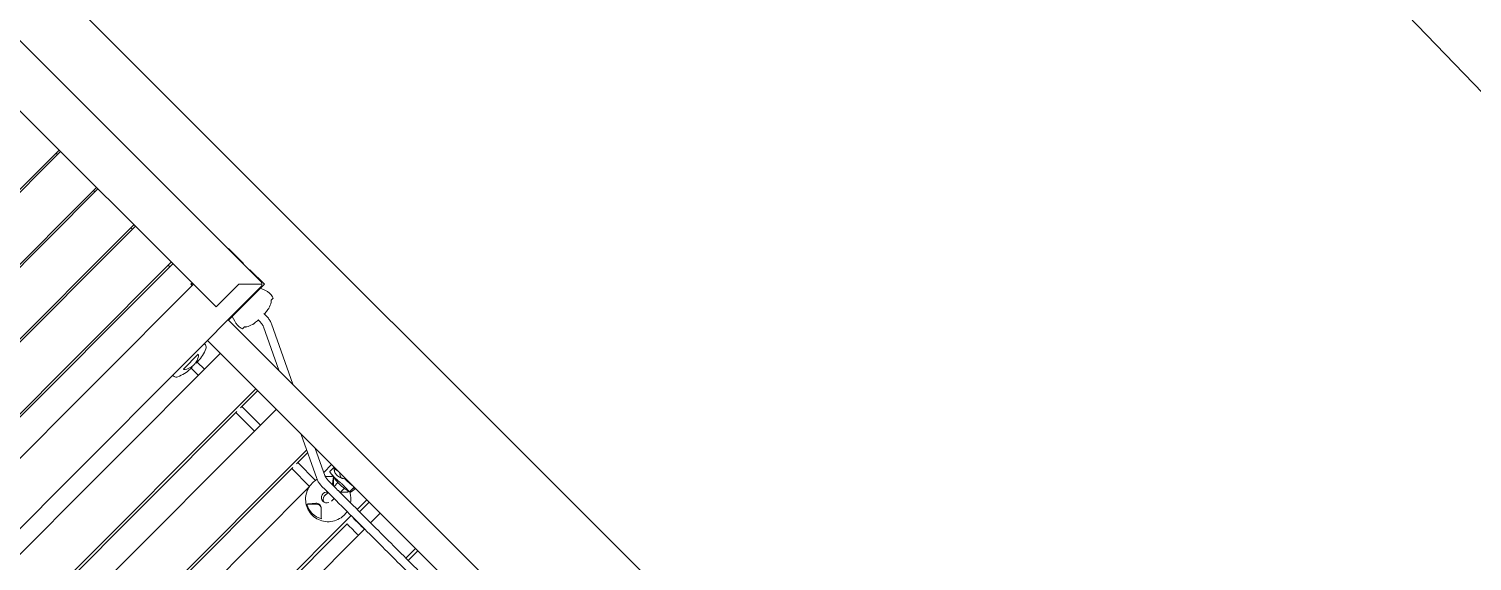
# Model space of a CAD drawing. Header units: metres. Extents: x 859577 to 860336, y 1645916 to 1646650.
# Drawn here: x 859955.568 to 859958.27, y 1646429.769 to 1646430.765 of the extents above; entities that cross this region are included whole.
import ezdxf

# ---------------------------------------------------------------- set-up
doc = ezdxf.new("R2010")
doc.units = ezdxf.units.M
doc.layers.add('A-ACCESORIOS', color=30, linetype='Continuous', lineweight=20)
doc.layers.add('PISO', color=31, linetype='Continuous', lineweight=15)

# ---------------------------------------------------------------- blocks, each defined once
blk = doc.blocks.new('vr10-13')
at = {"layer": 'A-ACCESORIOS', "linetype": 'Continuous', "lineweight": 0}
for p, q in [((-0.0409, 1.2006), (0.8361, 1.2006)), ((0.7501, 1.2006), (0.7501, 1.2016)), ((0.7501, 1.2016), (0.7866, 1.2016)), ((0.8086, 1.2016), (0.8451, 1.2016)), ((0.8417, 1.1983), (0.8111, 1.1676)), ((0.8417, 1.1983), (0.8111, 1.1676)), ((0.8441, 0.3156), (0.8441, 1.1926)), ((0.8451, 1.2016), (0.8451, 1.1651)), ((0.8451, 1.1916), (0.8546, 1.1949)), ((0.8751, 1.1894), (0.8751, 1.1945)), ((0.8111, 1.1076), (0.8111, 1.1676)), ((0.8111, 1.1676), (0.8111, 1.1076)), ((0.8451, 1.1541), (0.8451, 1.1651)), ((0.8841, 1.1614), (0.8841, 1.1642)), ((0.8903, 1.1621), (0.8841, 1.1621)), ((0.8451, 1.1431), (0.8451, 1.1541)), ((0.8451, 1.1431), (0.8451, 1.1066)), ((0.8841, 1.144), (0.8841, 1.1468)), ((0.8903, 1.1461), (0.8841, 1.1461)), ((0.9778, 1.1066), (0.9001, 1.1439)), ((1.0148, 1.1066), (0.907, 1.1583)), ((0.8451, 1.1166), (0.8546, 1.1134)), ((0.8751, 1.1137), (0.8751, 1.1188)), ((0.8111, 1.1076), (-0.0159, 1.1076)), ((0.3956, 1.1076), (0.3956, 0.4006)), ((0.3996, 1.0997), (0.3956, 1.0997)), ((0.3996, 1.1076), (0.3996, 0.4006)), ((0.4946, 1.1076), (0.4946, 0.4006)), ((0.4986, 1.0997), (0.4946, 1.0997)), ((0.4986, 1.1076), (0.4986, 0.4006)), ((0.5936, 1.1076), (0.5936, 0.4006)), ((0.5976, 1.0997), (0.5936, 1.0997)), ((0.5976, 1.1076), (0.5976, 0.4006)), ((0.6926, 1.1076), (0.6926, 0.4006)), ((0.6966, 1.0997), (0.6926, 1.0997)), ((0.6966, 0.4006), (0.6966, 1.1076)), ((0.7476, 1.1041), (0.7476, 1.1076)), ((0.7511, 1.1041), (0.7476, 1.1041)), ((0.7486, 1.1041), (0.7486, 1.1076)), ((0.7501, 1.1066), (0.7501, 1.1076)), ((0.7511, 1.1066), (0.7501, 1.1066)), ((0.7511, 1.1076), (0.8111, 1.1076)), ((0.7511, 1.1076), (0.7511, 0.4006)), ((0.8451, 1.1066), (0.8441, 1.1066)), ((3.1501, 1.1066), (0.8451, 1.1066)), ((3.1511, 1.0516), (0.8441, 1.0516)), ((0.8781, 1.0516), (0.8781, 0.4566)), ((0.972, 0.4566), (0.972, 1.0516)), ((0.9769, 1.0066), (0.9769, 1.0516)), ((1.0263, 1.0516), (1.0263, 0.4566)), ((1.1712, 1.0139), (1.0925, 1.0516)), ((1.1202, 0.4699), (1.1202, 1.0384)), ((1.1251, 1.0066), (1.1251, 1.036)), ((1.1781, 1.0284), (1.1295, 1.0516)), ((1.1725, 1.0516), (1.1725, 1.031)), ((1.1794, 1.0398), (1.1794, 1.0502)), ((1.1829, 1.0516), (1.1795, 1.0503)), ((1.1814, 1.0394), (1.1814, 1.0394)), ((1.1814, 1.0394), (1.1944, 1.0372)), ((1.1923, 1.0369), (1.2028, 1.0261)), ((1.2048, 1.039), (1.2048, 1.039)), ((1.2048, 1.0362), (1.2048, 1.0261)), ((1.2143, 1.0503), (1.2275, 1.0516)), ((1.2208, 1.037), (1.2208, 1.0261)), ((1.2234, 1.0374), (1.2222, 1.0372)), ((1.2324, 1.0516), (1.2324, 1.0464)), ((1.2324, 1.0396), (1.2324, 1.0464)), ((1.266, 1.0261), (1.266, 1.0516)), ((1.2717, 1.0261), (1.2717, 1.0516)), ((1.3015, 1.0516), (1.3015, 1.0261)), ((1.3949, 1.0261), (1.3949, 1.0516)), ((1.4006, 1.0261), (1.4006, 1.0516)), ((0.8501, 0.9819), (0.8501, 1.0213)), ((0.8573, 1.0096), (0.8573, 1.0096)), ((0.8591, 1.0069), (0.8591, 1.0117)), ((0.8781, 1.0096), (0.8591, 1.0096)), ((1.0263, 1.0096), (0.9769, 1.0096)), ((1.1722, 1.0096), (1.1251, 1.0096)), ((1.1725, 1.0133), (1.1725, 1.0109)), ((1.1878, 1.0261), (1.1976, 1.0261)), ((1.1878, 1.0101), (1.1976, 1.0101)), ((1.2048, 1.0101), (1.2048, 1)), ((1.2208, 1.0101), (1.2208, 1.0034)), ((1.266, 0.4981), (1.266, 1.0101)), ((1.2717, 1.0093), (1.2717, 1.0101)), ((1.3015, 1.0101), (1.3015, 0.4981)), ((0.8573, 0.9936), (0.8573, 0.9936)), ((0.8591, 0.9915), (0.8591, 0.9964)), ((0.8781, 0.9936), (0.8591, 0.9936)), ((0.9769, 0.5116), (0.9769, 0.9966)), ((1.0263, 0.9936), (0.9769, 0.9936)), ((1.1251, 0.5116), (1.1251, 0.9966)), ((1.1722, 0.9936), (1.1251, 0.9936)), ((1.1725, 0.9924), (1.1725, 0.5159)), ((1.1923, 0.9663), (1.205, 0.9793)), ((1.2717, 0.5143), (1.2717, 0.9939))]:
    blk.add_line(p, q, dxfattribs=at)
for centre, radius, start, end in [((0.7866, 1.1936), 0.008, 61.045, 90), ((0.8086, 1.1936), 0.008, 90, 118.955), ((0.8361, 1.1926), 0.008, 45, 90), ((0.8361, 1.1926), 0.008, 0, 45), ((0.865, 1.1646), 0.032, 76.8467, 109), ((0.8705, 1.188), 0.008, 54.7211, 76.8467), ((0.8371, 1.1651), 0.008, 331.045, 0), ((0.8141, 1.1621), 0.07, 1.7, 8.8417), ((0.8371, 1.1431), 0.008, 0, 28.955), ((0.8141, 1.1461), 0.07, 351.1583, 358.3), ((0.865, 1.1436), 0.032, 251, 283.1533), ((0.8705, 1.1202), 0.008, 283.1533, 305.2789), ((0.84, 1.0121), 0.032, 76.8467, 82.6716), ((0.8455, 1.0355), 0.008, 24.653, 76.8467), ((0.7891, 1.0096), 0.07, 1.7, 24.653), ((0.7891, 0.9936), 0.07, 335.347, 358.3), ((0.84, 0.9911), 0.032, 277.3284, 283.1533), ((0.8455, 0.9677), 0.008, 283.1533, 335.347)]:
    blk.add_arc(centre, radius, start, end, dxfattribs=at)
for centre, major_axis, ratio, start_param, end_param in [((1.2115, 1.0016), (0, 0.0404), 0.976412, 0.482113, 0.509592), ((1.2083, 1.127), (0, -0.0908), 0.976069, 6.125796, 6.440575), ((1.2083, 1.0651), (0, -0.0194), 0.976069, 5.481889, 5.982374), ((1.2115, 1.0016), (0, 0.0404), 0.976412, 0.420627, 0.42065), ((1.2115, 1.0016), (0, 0.0404), 0.976412, 5.773593, 5.851671), ((1.2096, 1.0016), (0, -0.0101), 0.976412, 3.712179, 7.496666), ((1.2128, 1), (0.008, 0), 0.995101, 3.141593, 3.146614), ((1.2128, 1), (0.008, 0), 0.995101, 3.146614, 4.68891), ((1.2115, 0.9726), (0, 0.0095), 0.976412, 5.959479, 7.068583), ((1.2115, 1.0016), (0, 0.0404), 0.976412, 2.632, 3.651185)]:
    blk.add_ellipse(centre, major_axis=major_axis, ratio=ratio, start_param=start_param, end_param=end_param, dxfattribs=at)
for points, knots in [([(0.8777, 1.1869), (0.8775, 1.1874), (0.8771, 1.1879), (0.8764, 1.1885), (0.8762, 1.1887), (0.8757, 1.1891), (0.8754, 1.1892), (0.8751, 1.1894)], [0.000000486, 0.000000486, 0.000000486, 0.000000486, 0.002114988, 0.002114988, 0.003172238, 0.003172238, 0.004229489, 0.004229489, 0.004229489, 0.004229489]), ([(0.8766, 1.1883), (0.8769, 1.1881), (0.8771, 1.1879), (0.8774, 1.1874), (0.8776, 1.1872), (0.8777, 1.1869)], [0.002130517, 0.002130517, 0.002130517, 0.002130517, 0.003171033, 0.003171033, 0.004227963, 0.004227963, 0.004227963, 0.004227963]), ([(0.8833, 1.1729), (0.8833, 1.1729), (0.8833, 1.1729), (0.8833, 1.173), (0.8833, 1.173), (0.8832, 1.1732), (0.8832, 1.1734), (0.883, 1.174), (0.8829, 1.1743), (0.8828, 1.175), (0.8826, 1.1755), (0.8825, 1.1759)], [0.008164918, 0.008164918, 0.008164918, 0.008164918, 0.009167239, 0.009167239, 0.01016956, 0.01016956, 0.012174201, 0.012174201, 0.014178842, 0.014178842, 0.016183483, 0.016183483, 0.016183483, 0.016183483]), ([(0.8833, 1.1731), (0.8833, 1.173), (0.8833, 1.173), (0.8833, 1.1729), (0.8833, 1.1729), (0.8833, 1.1729)], [0.006408174, 0.006408174, 0.006408174, 0.006408174, 0.00716222, 0.00716222, 0.008164918, 0.008164918, 0.008164918, 0.008164918]), ([(0.907, 1.1583), (0.906, 1.1588), (0.9049, 1.1593), (0.9028, 1.1601), (0.9017, 1.1604), (0.8995, 1.161), (0.8983, 1.1613), (0.8961, 1.1617), (0.8949, 1.1619), (0.8926, 1.1621), (0.8915, 1.1621), (0.8903, 1.1621)], [5.845694, 5.845694, 5.845694, 5.845694, 5.9331923, 5.9331923, 6.0206905, 6.0206905, 6.1081888, 6.1081888, 6.195687, 6.195687, 6.2831853, 6.2831853, 6.2831853, 6.2831853]), ([(0.8833, 1.1353), (0.8833, 1.1353), (0.8833, 1.1353), (0.8833, 1.1353), (0.8833, 1.1352), (0.8832, 1.135), (0.8832, 1.1348), (0.883, 1.1343), (0.8829, 1.134), (0.8828, 1.1332), (0.8826, 1.1328), (0.8825, 1.1323)], [0.008164918, 0.008164918, 0.008164918, 0.008164918, 0.009167239, 0.009167239, 0.01016956, 0.01016956, 0.012174201, 0.012174201, 0.014178842, 0.014178842, 0.016183483, 0.016183483, 0.016183483, 0.016183483]), ([(0.8833, 1.1352), (0.8833, 1.1352), (0.8833, 1.1353), (0.8833, 1.1353), (0.8833, 1.1353), (0.8833, 1.1353)], [0.006408174, 0.006408174, 0.006408174, 0.006408174, 0.00716222, 0.00716222, 0.008164918, 0.008164918, 0.008164918, 0.008164918]), ([(0.9001, 1.1439), (0.8995, 1.1442), (0.8989, 1.1445), (0.8976, 1.1449), (0.897, 1.1451), (0.8957, 1.1455), (0.895, 1.1456), (0.8937, 1.1459), (0.893, 1.146), (0.8917, 1.1461), (0.891, 1.1461), (0.8903, 1.1461)], [5.845694, 5.845694, 5.845694, 5.845694, 5.9331923, 5.9331923, 6.0206905, 6.0206905, 6.1081888, 6.1081888, 6.195687, 6.195687, 6.2831853, 6.2831853, 6.2831853, 6.2831853]), ([(0.8777, 1.1213), (0.8775, 1.1208), (0.8771, 1.1204), (0.8764, 1.1198), (0.8762, 1.1196), (0.8757, 1.1192), (0.8754, 1.119), (0.8751, 1.1188)], [0.000000486, 0.000000486, 0.000000486, 0.000000486, 0.002114988, 0.002114988, 0.003172238, 0.003172238, 0.004229489, 0.004229489, 0.004229489, 0.004229489]), ([(0.8766, 1.12), (0.8769, 1.1202), (0.8771, 1.1204), (0.8774, 1.1208), (0.8776, 1.1211), (0.8777, 1.1213)], [0.002130517, 0.002130517, 0.002130517, 0.002130517, 0.003171033, 0.003171033, 0.004227963, 0.004227963, 0.004227963, 0.004227963]), ([(1.1878, 1.0261), (1.1872, 1.0261), (1.1865, 1.0262), (1.1852, 1.0263), (1.1845, 1.0264), (1.1832, 1.0266), (1.1825, 1.0268), (1.1812, 1.0271), (1.1806, 1.0273), (1.1793, 1.0278), (1.1787, 1.0281), (1.1781, 1.0284)], [3.1415927, 3.1415927, 3.1415927, 3.1415927, 3.2290909, 3.2290909, 3.3165892, 3.3165892, 3.4040874, 3.4040874, 3.4915857, 3.4915857, 3.5790839, 3.5790839, 3.5790839, 3.5790839]), ([(1.1935, 1.0385), (1.1925, 1.0385), (1.1914, 1.0385), (1.1899, 1.0386), (1.1894, 1.0386), (1.1885, 1.0386), (1.188, 1.0387), (1.1867, 1.0387), (1.1858, 1.0388), (1.1846, 1.0389), (1.1843, 1.039), (1.1836, 1.0391), (1.1832, 1.0391), (1.1823, 1.0392), (1.1817, 1.0393), (1.1808, 1.0395), (1.1804, 1.0395), (1.1799, 1.0396), (1.1798, 1.0397), (1.1796, 1.0397), (1.1795, 1.0397), (1.1794, 1.0397), (1.1794, 1.0398), (1.1794, 1.0398)], [0.02582839, 0.02582839, 0.02582839, 0.02582839, 0.0290553, 0.0290553, 0.03066876, 0.03066876, 0.03228222, 0.03228222, 0.03550913, 0.03550913, 0.03712259, 0.03712259, 0.03873604, 0.03873604, 0.04196296, 0.04196296, 0.04518987, 0.04518987, 0.04680333, 0.04680333, 0.04841679, 0.04841679, 0.05007192, 0.05007192, 0.05007192, 0.05007192]), ([(1.1802, 1.0275), (1.1808, 1.0283), (1.1814, 1.0291), (1.1848, 1.0329), (1.1879, 1.0356), (1.1914, 1.0377)], [5.3746255, 5.3746255, 5.3746255, 5.3746255, 5.4467674, 5.4467674, 5.735119, 5.735119, 5.735119, 5.735119]), ([(1.1935, 1.0445), (1.1932, 1.0445), (1.1928, 1.0445), (1.1921, 1.0446), (1.1918, 1.0446), (1.1908, 1.0447), (1.1902, 1.0448), (1.1893, 1.045), (1.189, 1.0451), (1.1884, 1.0453), (1.1881, 1.0454), (1.1872, 1.0457), (1.1867, 1.0459), (1.1857, 1.0464), (1.1852, 1.0467), (1.1843, 1.0473), (1.1838, 1.0476), (1.1831, 1.0482), (1.1827, 1.0486), (1.182, 1.0493), (1.1817, 1.0496), (1.1815, 1.05)], [0.0173685, 0.0173685, 0.0173685, 0.0173685, 0.01841269, 0.01841269, 0.01945689, 0.01945689, 0.02154529, 0.02154529, 0.02258948, 0.02258948, 0.02363368, 0.02363368, 0.02572208, 0.02572208, 0.02781047, 0.02781047, 0.02989887, 0.02989887, 0.03198726, 0.03198726, 0.03407566, 0.03407566, 0.03407566, 0.03407566]), ([(1.1938, 1.0344), (1.1934, 1.0349), (1.1931, 1.0354), (1.1927, 1.036), (1.1926, 1.0362), (1.1924, 1.0366), (1.1924, 1.0367), (1.1923, 1.0369)], [0.000000486, 0.000000486, 0.000000486, 0.000000486, 0.002114988, 0.002114988, 0.003172238, 0.003172238, 0.004229489, 0.004229489, 0.004229489, 0.004229489]), ([(1.2083, 1.05), (1.2074, 1.0492), (1.2064, 1.0485), (1.2047, 1.0476), (1.2041, 1.0473), (1.2029, 1.0467), (1.2023, 1.0464), (1.201, 1.0459), (1.2004, 1.0457), (1.199, 1.0453), (1.1983, 1.0451), (1.1963, 1.0447), (1.1949, 1.0445), (1.1935, 1.0445)], [0.0006161, 0.0006161, 0.0006161, 0.0006161, 0.0048042, 0.0048042, 0.00689825, 0.00689825, 0.0089923, 0.0089923, 0.01108635, 0.01108635, 0.0131804, 0.0131804, 0.0173685, 0.0173685, 0.0173685, 0.0173685]), ([(1.2143, 1.0398), (1.214, 1.0398), (1.2135, 1.0398), (1.2127, 1.0397), (1.2124, 1.0397), (1.2118, 1.0397), (1.2114, 1.0396), (1.2104, 1.0395), (1.2096, 1.0395), (1.2083, 1.0394), (1.2079, 1.0393), (1.207, 1.0392), (1.2065, 1.0392), (1.2051, 1.0391), (1.2041, 1.039), (1.2026, 1.0389), (1.2021, 1.0388), (1.201, 1.0387), (1.2005, 1.0387), (1.1989, 1.0386), (1.1978, 1.0386), (1.1962, 1.0385), (1.1956, 1.0385), (1.1946, 1.0385), (1.194, 1.0385), (1.1935, 1.0385)], [0.0000002, 0.0000002, 0.0000002, 0.0000002, 0.00322872, 0.00322872, 0.00484298, 0.00484298, 0.00645725, 0.00645725, 0.00968577, 0.00968577, 0.01130003, 0.01130003, 0.01291429, 0.01291429, 0.01614282, 0.01614282, 0.01775708, 0.01775708, 0.01937134, 0.01937134, 0.02259987, 0.02259987, 0.02421413, 0.02421413, 0.02582839, 0.02582839, 0.02582839, 0.02582839]), ([(1.228, 1.0383), (1.2284, 1.0384), (1.2288, 1.0385), (1.2295, 1.0387), (1.2299, 1.0388), (1.2306, 1.0389), (1.2309, 1.039), (1.2317, 1.0392), (1.232, 1.0393), (1.2327, 1.0395), (1.2331, 1.0396), (1.2335, 1.0397)], [3.35289368, 3.35289368, 3.35289368, 3.35289368, 3.36547478, 3.36547478, 3.37805587, 3.37805587, 3.39063697, 3.39063697, 3.40321806, 3.40321806, 3.41573152, 3.41573152, 3.41573152, 3.41573152]), ([(1.2308, 1.0369), (1.2304, 1.0366), (1.23, 1.0362), (1.2293, 1.0356), (1.2291, 1.0354), (1.2286, 1.0349), (1.2284, 1.0347), (1.2281, 1.0344)], [0.000000242, 0.000000242, 0.000000242, 0.000000242, 0.002114103, 0.002114103, 0.003171033, 0.003171033, 0.004227963, 0.004227963, 0.004227963, 0.004227963]), ([(1.2329, 1.0395), (1.2349, 1.0385), (1.2369, 1.0372), (1.2424, 1.0331), (1.2456, 1.0299), (1.2482, 1.0262), (1.2482, 1.0262), (1.2483, 1.0261)], [0.4624232, 0.4624232, 0.4624232, 0.4624232, 0.6271473, 0.6271473, 0.9450156, 0.9450156, 0.9481474, 0.9481474, 0.9481474, 0.9481474]), ([(1.2334, 1.0397), (1.2336, 1.0397), (1.2338, 1.0399), (1.234, 1.0404), (1.2341, 1.0404), (1.2341, 1.0407), (1.2342, 1.0408), (1.2343, 1.0411), (1.2344, 1.0414), (1.2345, 1.0419), (1.2345, 1.0421), (1.2346, 1.0424), (1.2346, 1.0426), (1.2347, 1.0431), (1.2348, 1.0435), (1.2349, 1.0444), (1.2349, 1.0448), (1.235, 1.0458), (1.2351, 1.0462), (1.2351, 1.0467)], [0, 0, 0, 0, 0.00305771, 0.00305771, 0.00382214, 0.00382214, 0.00458657, 0.00458657, 0.00611543, 0.00611543, 0.00687986, 0.00687986, 0.00764428, 0.00764428, 0.00917314, 0.00917314, 0.010702, 0.010702, 0.01223085, 0.01223085, 0.01223085, 0.01223085]), ([(1.2351, 1.0467), (1.2351, 1.0473), (1.2352, 1.0479), (1.2354, 1.0491), (1.2356, 1.0497), (1.2358, 1.0502)], [0, 0, 0, 0, 0.001800625, 0.001800625, 0.00360125, 0.00360125, 0.00360125, 0.00360125]), ([(0.8501, 1.0213), (0.8507, 1.0211), (0.8512, 1.0208), (0.8519, 1.0202), (0.8521, 1.02), (0.8524, 1.0196), (0.8526, 1.0194), (0.8527, 1.0192)], [0.000000242, 0.000000242, 0.000000242, 0.000000242, 0.002114103, 0.002114103, 0.003171033, 0.003171033, 0.004227963, 0.004227963, 0.004227963, 0.004227963]), ([(0.8575, 1.0088), (0.8576, 1.0083), (0.8578, 1.0078), (0.8579, 1.007), (0.8579, 1.0067), (0.858, 1.0061), (0.8581, 1.0058), (0.8582, 1.0049), (0.8582, 1.0043), (0.8583, 1.0033), (0.8583, 1.003), (0.8583, 1.0023), (0.8583, 1.002), (0.8583, 1.0016)], [0.000143327, 0.000143327, 0.000143327, 0.000143327, 0.002148725, 0.002148725, 0.003151424, 0.003151424, 0.004154123, 0.004154123, 0.006159521, 0.006159521, 0.00716222, 0.00716222, 0.008164918, 0.008164918, 0.008164918, 0.008164918]), ([(0.8583, 1.0016), (0.8583, 1.0013), (0.8583, 1.001), (0.8583, 1.0003), (0.8583, 1), (0.8582, 0.999), (0.8582, 0.9983), (0.858, 0.9971), (0.8579, 0.9965), (0.8578, 0.9954), (0.8576, 0.9949), (0.8575, 0.9944)], [0.008164918, 0.008164918, 0.008164918, 0.008164918, 0.009167239, 0.009167239, 0.01016956, 0.01016956, 0.012174201, 0.012174201, 0.014178842, 0.014178842, 0.016183483, 0.016183483, 0.016183483, 0.016183483]), ([(1.1878, 1.0101), (1.1867, 1.0101), (1.1855, 1.0102), (1.1832, 1.0104), (1.1821, 1.0105), (1.1798, 1.0109), (1.1787, 1.0112), (1.1765, 1.0118), (1.1754, 1.0122), (1.1733, 1.013), (1.1722, 1.0134), (1.1712, 1.0139)], [3.1415927, 3.1415927, 3.1415927, 3.1415927, 3.2290909, 3.2290909, 3.3165892, 3.3165892, 3.4040874, 3.4040874, 3.4915857, 3.4915857, 3.5790839, 3.5790839, 3.5790839, 3.5790839]), ([(1.2551, 1.0101), (1.2558, 1.007), (1.256, 1.0038), (1.2559, 0.9961), (1.255, 0.9916), (1.252, 0.983), (1.2498, 0.9789), (1.2442, 0.9718), (1.2408, 0.9686), (1.2332, 0.9636), (1.229, 0.9617), (1.2203, 0.9594), (1.2158, 0.9589), (1.2068, 0.9594), (1.2023, 0.9604), (1.194, 0.9637), (1.1901, 0.9661), (1.1832, 0.9718), (1.1803, 0.9753), (1.1755, 0.9829), (1.1737, 0.9871), (1.1716, 0.9959), (1.1712, 1.0005), (1.1718, 1.0078), (1.1723, 1.0105), (1.173, 1.0131)], [1.365969, 1.365969, 1.365969, 1.365969, 1.593327, 1.593327, 1.920543, 1.920543, 2.246105, 2.246105, 2.567774, 2.567774, 2.884926, 2.884926, 3.198748, 3.198748, 3.511681, 3.511681, 3.826465, 3.826465, 4.145136, 4.145136, 4.468262, 4.468262, 4.79466, 4.79466, 4.990117, 4.990117, 4.990117, 4.990117]), ([(1.1976, 1.0261), (1.2008, 1.0261), (1.2041, 1.0261), (1.208, 1.0261), (1.2087, 1.0261), (1.2093, 1.0261)], [0, 0, 0, 0, 10.000009, 10.000009, 12.021424, 12.021424, 12.021424, 12.021424]), ([(1.9976, 1.0101), (1.9943, 1.0101), (1.9909, 1.0101), (1.9776, 1.0101), (1.9676, 1.0101), (1.9395, 1.0101), (1.9213, 1.0101), (1.8851, 1.0101), (1.867, 1.0101), (1.8307, 1.0101), (1.8126, 1.0101), (1.7763, 1.0101), (1.7582, 1.0101), (1.722, 1.0101), (1.7039, 1.0101), (1.6677, 1.0101), (1.6496, 1.0101), (1.6135, 1.0101), (1.5955, 1.0101), (1.5594, 1.0101), (1.5414, 1.0101), (1.5054, 1.0101), (1.4875, 1.0101), (1.4516, 1.0101), (1.4337, 1.0101), (1.3978, 1.0101), (1.38, 1.0101), (1.3442, 1.0101), (1.3264, 1.0101), (1.2908, 1.0101), (1.273, 1.0101), (1.236, 1.0101), (1.2168, 1.0101), (1.1976, 1.0101)], [0, 0, 0, 0, 10.000009, 10.000009, 40.000256, 40.000256, 94.383261, 94.383261, 148.796771, 148.796771, 203.241067, 203.241067, 257.705026, 257.705026, 312.17747, 312.17747, 366.647205, 366.647205, 421.103056, 421.103056, 475.533902, 475.533902, 529.935108, 529.935108, 584.348871, 584.348871, 638.779107, 638.779107, 693.219158, 693.219158, 747.662312, 747.662312, 806.613941, 806.613941, 806.613941, 806.613941]), ([(1.2093, 1.0261), (1.2094, 1.0261), (1.2095, 1.0261), (1.2098, 1.026), (1.2101, 1.026), (1.2108, 1.0258), (1.2112, 1.0258), (1.2118, 1.0257), (1.2121, 1.0257), (1.2124, 1.0257), (1.2125, 1.0257), (1.2125, 1.0257), (1.2126, 1.0257), (1.2126, 1.0257), (1.2126, 1.0257), (1.2126, 1.0257), (1.2126, 1.0257), (1.2127, 1.0257), (1.2127, 1.0257), (1.2128, 1.0257), (1.2128, 1.0257), (1.2129, 1.0257), (1.2131, 1.0257), (1.2134, 1.0257), (1.2138, 1.0257), (1.2141, 1.0258), (1.2146, 1.0258), (1.2148, 1.0259), (1.2153, 1.026), (1.2155, 1.026), (1.2158, 1.0261), (1.2159, 1.0261), (1.216, 1.0261), (1.216, 1.0261), (1.216, 1.0261)], [17.457029, 17.457029, 17.457029, 17.457029, 18.398397, 18.398397, 20.021612, 20.021612, 21.418323, 21.418323, 22.26231, 22.26231, 22.428022, 22.428022, 22.529131, 22.529131, 22.545594, 22.545594, 22.545594, 22.623305, 22.623305, 22.713281, 22.713281, 22.869843, 22.869843, 23.506529, 23.506529, 24.31224, 24.31224, 25.132826, 25.132826, 25.964931, 25.964931, 26.883229, 26.883229, 27.057134, 27.057134, 27.057134, 27.057134]), ([(1.216, 1.0261), (1.2193, 1.0261), (1.2225, 1.0261), (1.2356, 1.0261), (1.2454, 1.0261), (1.2729, 1.0261), (1.2907, 1.0261), (1.3263, 1.0261), (1.3442, 1.0261), (1.3799, 1.0261), (1.3978, 1.0261), (1.4336, 1.0261), (1.4515, 1.0261), (1.4875, 1.0261), (1.5054, 1.0261), (1.5414, 1.0261), (1.5594, 1.0261), (1.5857, 1.0261), (1.5939, 1.0261), (1.6021, 1.0261)], [0, 0, 0, 0, 10.000009, 10.000009, 40.000255, 40.000255, 94.433148, 94.433148, 148.872647, 148.872647, 203.3158, 203.3158, 257.75586, 257.75586, 312.186107, 312.186107, 366.599878, 366.599878, 391.486205, 391.486205, 391.486205, 391.486205]), ([(0.8527, 0.984), (0.8525, 0.9836), (0.8521, 0.9832), (0.8514, 0.9827), (0.8512, 0.9825), (0.8507, 0.9822), (0.8504, 0.982), (0.8501, 0.9819)], [0.000000486, 0.000000486, 0.000000486, 0.000000486, 0.002114988, 0.002114988, 0.003172238, 0.003172238, 0.004229489, 0.004229489, 0.004229489, 0.004229489]), ([(1.2098, 0.9828), (1.2094, 0.9828), (1.2091, 0.9828), (1.2085, 0.9828), (1.2082, 0.9827), (1.2072, 0.9825), (1.2066, 0.9823), (1.2054, 0.9818), (1.2049, 0.9815), (1.2038, 0.9807), (1.2034, 0.9803), (1.2029, 0.9798)], [0.008164918, 0.008164918, 0.008164918, 0.008164918, 0.009167239, 0.009167239, 0.01016956, 0.01016956, 0.012174201, 0.012174201, 0.014178842, 0.014178842, 0.016183483, 0.016183483, 0.016183483, 0.016183483]), ([(1.217, 0.9798), (1.2165, 0.9803), (1.216, 0.9807), (1.2151, 0.9813), (1.2148, 0.9814), (1.2142, 0.9818), (1.2139, 0.9819), (1.213, 0.9823), (1.2124, 0.9825), (1.2114, 0.9827), (1.2111, 0.9828), (1.2104, 0.9828), (1.2101, 0.9828), (1.2098, 0.9828)], [0.000143327, 0.000143327, 0.000143327, 0.000143327, 0.002148725, 0.002148725, 0.003151424, 0.003151424, 0.004154123, 0.004154123, 0.006159521, 0.006159521, 0.00716222, 0.00716222, 0.008164918, 0.008164918, 0.008164918, 0.008164918]), ([(1.1938, 0.9688), (1.1934, 0.9683), (1.1931, 0.9679), (1.1927, 0.9673), (1.1926, 0.9671), (1.1924, 0.9667), (1.1924, 0.9665), (1.1923, 0.9663)], [0.000000486, 0.000000486, 0.000000486, 0.000000486, 0.002114988, 0.002114988, 0.003172238, 0.003172238, 0.004229489, 0.004229489, 0.004229489, 0.004229489]), ([(1.2308, 0.9663), (1.2304, 0.9667), (1.23, 0.967), (1.2293, 0.9677), (1.2291, 0.9679), (1.2286, 0.9683), (1.2284, 0.9686), (1.2281, 0.9688)], [0.000000242, 0.000000242, 0.000000242, 0.000000242, 0.002114103, 0.002114103, 0.003171033, 0.003171033, 0.004227963, 0.004227963, 0.004227963, 0.004227963])]:
    blk.add_open_spline(points, degree=3, knots=knots, dxfattribs=at)
for points in [[(0.8825, 1.1759), (0.8815, 1.1797), (0.8799, 1.1834), (0.8777, 1.1869)], [(0.8825, 1.1323), (0.8815, 1.1285), (0.8799, 1.1249), (0.8777, 1.1213)], [(1.1927, 1.0385), (1.1927, 1.0385), (1.1927, 1.0385), (1.1927, 1.0385)], [(1.2006, 1.0261), (1.1982, 1.0289), (1.1959, 1.0317), (1.1938, 1.0344)], [(1.2281, 1.0344), (1.2257, 1.0321), (1.2233, 1.0297), (1.2208, 1.0273)], [(1.228, 1.0383), (1.2265, 1.038), (1.2249, 1.0377), (1.2234, 1.0374)], [(1.2234, 1.0374), (1.2234, 1.0374), (1.2234, 1.0374), (1.2234, 1.0374)], [(1.2324, 1.0396), (1.2328, 1.0396), (1.2331, 1.0397), (1.2334, 1.0397)], [(0.8527, 1.0192), (0.8549, 1.0159), (0.8565, 1.0124), (0.8575, 1.0088)], [(1.2717, 1.0096), (1.2816, 1.0096), (1.2915, 1.0096), (1.3015, 1.0096)], [(0.8575, 0.9944), (0.8565, 0.9908), (0.8549, 0.9874), (0.8527, 0.984)], [(1.2029, 0.9798), (1.1996, 0.976), (1.1966, 0.9724), (1.1938, 0.9688)], [(1.2281, 0.9688), (1.2244, 0.9724), (1.2207, 0.976), (1.217, 0.9798)], [(1.3015, 0.9936), (1.2915, 0.9936), (1.2816, 0.9936), (1.2717, 0.9936)]]:
    blk.add_open_spline(points, degree=3, dxfattribs=at)
for points, weights in [([(1.1795, 1.0503), (1.1792, 1.0502), (1.1799, 1.0501), (1.1815, 1.05)], [1, 0.973269229067, 0.973269229067, 1]), ([(1.1912, 1.0516), (1.1879, 1.0511), (1.1846, 1.0505), (1.1815, 1.05)], [0.999231675705, 0.998624458135, 0.998880566234, 1]), ([(1.1827, 1.0516), (1.1827, 1.0516), (1.1827, 1.0516), (1.1828, 1.0516)], [0.934807757992, 0.934784047614, 0.934762574353, 0.93474333821]), ([(1.1841, 1.0474), (1.1841, 1.0474), (1.1841, 1.0474), (1.1841, 1.0474)], [0.977173252702, 0.977173943967, 0.977174635239, 0.97717532652]), ([(1.2083, 1.05), (1.2119, 1.0505), (1.2155, 1.0511), (1.2191, 1.0516)], [1, 0.998880566234, 0.998624458135, 0.999231675705]), ([(1.2083, 1.05), (1.2111, 1.0501), (1.2131, 1.0502), (1.2143, 1.0503)], [1, 0.973269229067, 0.973269229067, 1]), ([(1.2324, 1.0396), (1.2264, 1.0395), (1.2204, 1.0396), (1.2143, 1.0398)], [1, 0.99951768639, 0.99951768639, 1]), ([(1.2324, 1.0464), (1.2324, 1.0483), (1.2329, 1.05), (1.2339, 1.0516)], [1, 0.954072689771, 0.932341961611, 0.934807815518]), ([(1.2364, 1.0516), (1.2362, 1.0512), (1.236, 1.0507), (1.2358, 1.0502)], [0.979908733437, 0.984611783979, 0.991308872834, 1])]:
    blk.add_rational_spline(points, weights, degree=3, dxfattribs=at)

msp = doc.modelspace()

# ---------------------------------------------------------------- linework, layer by layer
at = {"layer": 'PISO'}
for points in [[(859958.8977, 1646433.72575), (859961.03842, 1646431.50894), (859959.18466, 1646429.71881), (859957.04394, 1646431.93562)], [(859955.32076, 1646431.14226), (859958.40676, 1646428.06023), (859956.92381, 1646426.57537), (859953.83781, 1646429.65739)]]:
    msp.add_lwpolyline(points, close=True, dxfattribs=at)

# ---------------------------------------------------------------- block references
at = {"layer": 'A-ACCESORIOS', "rotation": 315.0369750842424}
msp.add_blockref('vr10-13', (859954.56182, 1646430.03448), dxfattribs=at)

doc.saveas('drawing.dxf')
